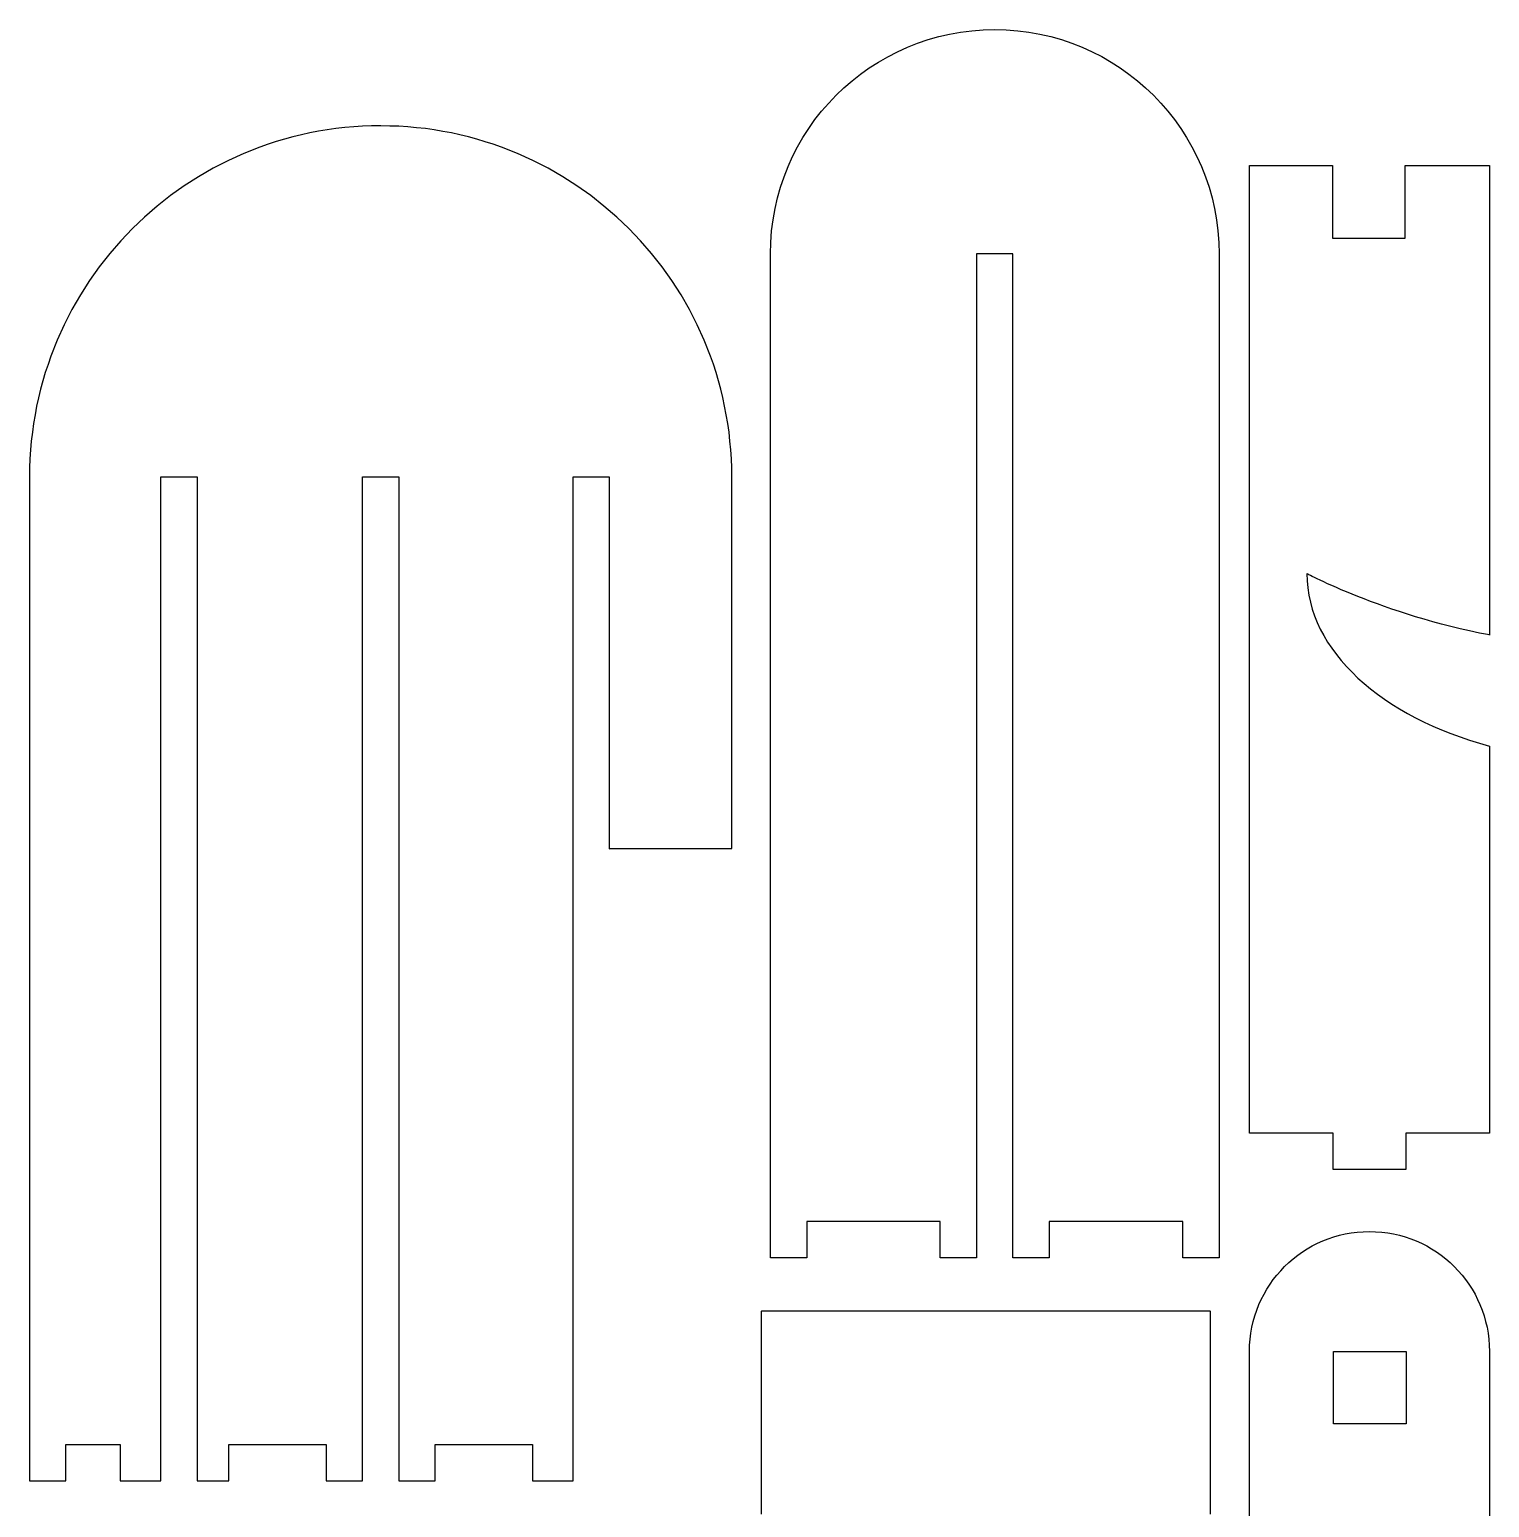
# Model space of a CAD drawing. Header units: millimetres. Extents: x 211 to 654, y 153 to 425.
# Drawn here: x 374.7 to 486.5, y 312 to 425.3 of the extents above; entities that cross this region are included whole.
import ezdxf

# ---------------------------------------------------------------- set-up
doc = ezdxf.new("R2010")
doc.units = ezdxf.units.MM
doc.layers.get('0').update_dxf_attribs({"linetype": 'CONTINUOUS', "true_color": 0xffffff})

msp = doc.modelspace()

# ---------------------------------------------------------------- linework, layer by layer
at = {"linetype": 'CONTINUOUS', "true_color": 0xffffff}
for points in [[(465.83, 408.08), (465.83, 408.03), (465.83, 407.87), (465.83, 407.61), (465.83, 407.25), (465.83, 406.79), (465.83, 406.25), (465.83, 405.61), (465.83, 404.89), (465.83, 404.09), (465.83, 403.21), (465.83, 402.26), (465.83, 401.24), (465.83, 400.15), (465.83, 398.99), (465.83, 397.77), (465.83, 396.5), (465.83, 395.17), (465.83, 393.79), (465.83, 392.36), (465.83, 390.88), (465.83, 389.37), (465.83, 387.82), (465.83, 384.62), (465.83, 381.32), (465.83, 377.93), (465.83, 374.48), (465.83, 371.01), (465.83, 367.54), (465.83, 364.1), (465.83, 360.71), (465.83, 357.4), (465.83, 354.2), (465.83, 352.65), (465.83, 351.14), (465.83, 349.67), (465.83, 348.24), (465.83, 346.86), (465.83, 345.53), (465.83, 344.25), (465.83, 343.04), (465.83, 341.88), (465.83, 340.79), (465.83, 339.76), (465.83, 338.81), (465.83, 337.93), (465.83, 337.13), (465.83, 336.41), (465.83, 335.78), (465.83, 335.23), (465.83, 334.78), (465.83, 334.42), (465.83, 334.16), (465.83, 334), (465.83, 333.95), (465.83, 333.94), (465.83, 333.92), (465.83, 333.83), (465.83, 333.69), (465.83, 333.51), (465.83, 333.3), (465.83, 333.07), (465.83, 332.82), (465.83, 332.56), (465.83, 332.3), (465.83, 332.05), (465.83, 331.81), (465.83, 331.6), (465.83, 331.42), (465.83, 331.29), (465.83, 331.2), (465.83, 331.17), (465.83, 331.17), (465.82, 331.17), (465.8, 331.17), (465.71, 331.17), (465.57, 331.17), (465.39, 331.17), (465.18, 331.17), (464.95, 331.17), (464.7, 331.17), (464.44, 331.17), (464.18, 331.17), (463.93, 331.17), (463.69, 331.17), (463.48, 331.17), (463.31, 331.17), (463.17, 331.17), (463.08, 331.17), (463.06, 331.17), (463.05, 331.17), (463.05, 331.17), (463.05, 331.2), (463.05, 331.29), (463.05, 331.42), (463.05, 331.6), (463.05, 331.81), (463.05, 332.05), (463.05, 332.3), (463.05, 332.56), (463.05, 332.82), (463.05, 333.07), (463.05, 333.3), (463.05, 333.51), (463.05, 333.69), (463.05, 333.83), (463.05, 333.91), (463.05, 333.94), (463.05, 333.95), (463.02, 333.95), (462.93, 333.95), (462.8, 333.95), (462.61, 333.95), (462.38, 333.95), (462.1, 333.95), (461.79, 333.95), (461.45, 333.95), (461.08, 333.95), (460.68, 333.95), (460.25, 333.95), (459.81, 333.95), (458.89, 333.95), (457.93, 333.95), (456.98, 333.95), (456.06, 333.95), (455.61, 333.95), (455.19, 333.95), (454.79, 333.95), (454.42, 333.95), (454.07, 333.95), (453.76, 333.95), (453.49, 333.95), (453.26, 333.95), (453.07, 333.95), (452.93, 333.95), (452.85, 333.95), (452.82, 333.95), (452.82, 333.94), (452.82, 333.92), (452.82, 333.83), (452.82, 333.69), (452.82, 333.51), (452.82, 333.3), (452.82, 333.07), (452.82, 332.82), (452.82, 332.56), (452.82, 332.3), (452.82, 332.05), (452.82, 331.81), (452.82, 331.6), (452.82, 331.42), (452.82, 331.29), (452.82, 331.2), (452.82, 331.17), (452.82, 331.17), (452.81, 331.17), (452.79, 331.17), (452.7, 331.17), (452.56, 331.17), (452.38, 331.17), (452.17, 331.17), (451.94, 331.17), (451.69, 331.17), (451.43, 331.17), (451.17, 331.17), (450.92, 331.17), (450.68, 331.17), (450.47, 331.17), (450.3, 331.17), (450.16, 331.17), (450.07, 331.17), (450.05, 331.17), (450.04, 331.17), (450.04, 331.17), (450.04, 331.2), (450.04, 331.29), (450.04, 331.42), (450.04, 331.6), (450.04, 331.81), (450.04, 332.05), (450.04, 332.3), (450.04, 332.56), (450.04, 332.82), (450.04, 333.07), (450.04, 333.3), (450.04, 333.51), (450.04, 333.69), (450.04, 333.83), (450.04, 333.91), (450.04, 333.94), (450.04, 333.95), (450.04, 333.95), (450.04, 334), (450.04, 334.16), (450.04, 334.42), (450.04, 334.78), (450.04, 335.23), (450.04, 335.78), (450.04, 336.41), (450.04, 337.13), (450.04, 337.93), (450.04, 338.81), (450.04, 339.76), (450.04, 340.79), (450.04, 341.88), (450.04, 343.04), (450.04, 344.25), (450.04, 345.53), (450.04, 346.86), (450.04, 348.24), (450.04, 349.67), (450.04, 351.14), (450.04, 352.65), (450.04, 354.2), (450.04, 357.4), (450.04, 360.71), (450.04, 364.1), (450.04, 367.54), (450.04, 371.01), (450.04, 374.48), (450.04, 377.93), (450.04, 381.32), (450.04, 384.62), (450.04, 387.82), (450.04, 389.37), (450.04, 390.88), (450.04, 392.36), (450.04, 393.79), (450.04, 395.17), (450.04, 396.5), (450.04, 397.77), (450.04, 398.99), (450.04, 400.15), (450.04, 401.24), (450.04, 402.26), (450.04, 403.21), (450.04, 404.09), (450.04, 404.89), (450.04, 405.61), (450.04, 406.25), (450.04, 406.79), (450.04, 407.25), (450.04, 407.61), (450.04, 407.87), (450.04, 408.03), (450.04, 408.08), (450.03, 408.08), (450.01, 408.08), (449.92, 408.08), (449.78, 408.08), (449.6, 408.08), (449.39, 408.08), (449.16, 408.08), (448.91, 408.08), (448.65, 408.08), (448.39, 408.08), (448.14, 408.08), (447.9, 408.08), (447.69, 408.08), (447.52, 408.08), (447.38, 408.08), (447.29, 408.08), (447.27, 408.08), (447.26, 408.08), (447.26, 408.03), (447.26, 407.87), (447.26, 407.61), (447.26, 407.25), (447.26, 406.79), (447.26, 406.25), (447.26, 405.61), (447.26, 404.89), (447.26, 404.09), (447.26, 403.21), (447.26, 402.26), (447.26, 401.24), (447.26, 400.15), (447.26, 398.99), (447.26, 397.77), (447.26, 396.5), (447.26, 395.17), (447.26, 393.79), (447.26, 392.36), (447.26, 390.88), (447.26, 389.37), (447.26, 387.82), (447.26, 384.62), (447.26, 381.32), (447.26, 377.93), (447.26, 374.48), (447.26, 371.01), (447.26, 367.54), (447.26, 364.1), (447.26, 360.71), (447.26, 357.4), (447.26, 354.2), (447.26, 352.65), (447.26, 351.14), (447.26, 349.67), (447.26, 348.24), (447.26, 346.86), (447.26, 345.53), (447.26, 344.25), (447.26, 343.04), (447.26, 341.88), (447.26, 340.79), (447.26, 339.76), (447.26, 338.81), (447.26, 337.93), (447.26, 337.13), (447.26, 336.41), (447.26, 335.78), (447.26, 335.23), (447.26, 334.78), (447.26, 334.42), (447.26, 334.16), (447.26, 334), (447.26, 333.95), (447.26, 333.94), (447.26, 333.92), (447.26, 333.83), (447.26, 333.69), (447.26, 333.51), (447.26, 333.3), (447.26, 333.07), (447.26, 332.82), (447.26, 332.56), (447.26, 332.3), (447.26, 332.05), (447.26, 331.81), (447.26, 331.6), (447.26, 331.42), (447.26, 331.29), (447.26, 331.2), (447.26, 331.17), (447.26, 331.17), (447.25, 331.17), (447.23, 331.17), (447.14, 331.17), (447, 331.17), (446.82, 331.17), (446.61, 331.17), (446.38, 331.17), (446.13, 331.17), (445.87, 331.17), (445.61, 331.17), (445.36, 331.17), (445.12, 331.17), (444.91, 331.17), (444.74, 331.17), (444.6, 331.17), (444.51, 331.17), (444.49, 331.17), (444.48, 331.17), (444.48, 331.17), (444.48, 331.2), (444.48, 331.29), (444.48, 331.42), (444.48, 331.6), (444.48, 331.81), (444.48, 332.05), (444.48, 332.3), (444.48, 332.56), (444.48, 332.82), (444.48, 333.07), (444.48, 333.3), (444.48, 333.51), (444.48, 333.69), (444.48, 333.83), (444.48, 333.91), (444.48, 333.94), (444.48, 333.95), (444.45, 333.95), (444.36, 333.95), (444.23, 333.95), (444.04, 333.95), (443.81, 333.95), (443.53, 333.95), (443.22, 333.95), (442.88, 333.95), (442.51, 333.95), (442.11, 333.95), (441.68, 333.95), (441.24, 333.95), (440.32, 333.95), (439.36, 333.95), (438.41, 333.95), (437.49, 333.95), (437.05, 333.95), (436.62, 333.95), (436.22, 333.95), (435.85, 333.95), (435.51, 333.95), (435.2, 333.95), (434.92, 333.95), (434.69, 333.95), (434.5, 333.95), (434.37, 333.95), (434.28, 333.95), (434.25, 333.95), (434.25, 333.94), (434.25, 333.92), (434.25, 333.83), (434.25, 333.69), (434.25, 333.51), (434.25, 333.3), (434.25, 333.07), (434.25, 332.82), (434.25, 332.56), (434.25, 332.3), (434.25, 332.05), (434.25, 331.81), (434.25, 331.6), (434.25, 331.42), (434.25, 331.29), (434.25, 331.2), (434.25, 331.17), (434.25, 331.17), (434.24, 331.17), (434.22, 331.17), (434.13, 331.17), (433.99, 331.17), (433.82, 331.17), (433.61, 331.17), (433.37, 331.17), (433.12, 331.17), (432.86, 331.17), (432.6, 331.17), (432.35, 331.17), (432.12, 331.17), (431.91, 331.17), (431.73, 331.17), (431.59, 331.17), (431.5, 331.17), (431.48, 331.17), (431.47, 331.17), (431.47, 331.17), (431.47, 331.2), (431.47, 331.29), (431.47, 331.42), (431.47, 331.6), (431.47, 331.81), (431.47, 332.05), (431.47, 332.3), (431.47, 332.56), (431.47, 332.82), (431.47, 333.07), (431.47, 333.3), (431.47, 333.51), (431.47, 333.69), (431.47, 333.83), (431.47, 333.91), (431.47, 333.94), (431.47, 333.95), (431.47, 334), (431.47, 334.16), (431.47, 334.42), (431.47, 334.78), (431.47, 335.23), (431.47, 335.78), (431.47, 336.41), (431.47, 337.13), (431.47, 337.93), (431.47, 338.81), (431.47, 339.76), (431.47, 340.79), (431.47, 341.88), (431.47, 343.04), (431.47, 344.25), (431.47, 345.53), (431.47, 346.86), (431.47, 348.24), (431.47, 349.67), (431.47, 351.14), (431.47, 352.65), (431.47, 354.2), (431.47, 357.4), (431.47, 360.71), (431.47, 364.1), (431.47, 367.54), (431.47, 371.01), (431.47, 374.48), (431.47, 377.93), (431.47, 381.32), (431.47, 384.62), (431.47, 387.82), (431.47, 389.37), (431.47, 390.88), (431.47, 392.36), (431.47, 393.79), (431.47, 395.17), (431.47, 396.5), (431.47, 397.77), (431.47, 398.99), (431.47, 400.15), (431.47, 401.24), (431.47, 402.26), (431.47, 403.21), (431.47, 404.09), (431.47, 404.89), (431.47, 405.61), (431.47, 406.25), (431.47, 406.79), (431.47, 407.25), (431.47, 407.61), (431.47, 407.87), (431.47, 408.03), (431.47, 408.08), (431.49, 408.96), (431.56, 409.84), (431.67, 410.69), (431.82, 411.54), (432.01, 412.37), (432.24, 413.19), (432.51, 413.99), (432.82, 414.77), (433.17, 415.53), (433.54, 416.27), (433.96, 416.99), (434.4, 417.68), (434.88, 418.36), (435.39, 419.01), (435.93, 419.63), (436.5, 420.23), (437.1, 420.8), (437.72, 421.34), (438.37, 421.85), (439.04, 422.32), (439.74, 422.77), (440.46, 423.18), (441.2, 423.56), (441.96, 423.91), (442.74, 424.22), (443.54, 424.49), (444.36, 424.72), (445.19, 424.91), (446.03, 425.06), (446.89, 425.17), (447.76, 425.24), (448.65, 425.26), (449.53, 425.24), (450.41, 425.17), (451.26, 425.06), (452.11, 424.91), (452.94, 424.72), (453.76, 424.49), (454.56, 424.22), (455.34, 423.91), (456.1, 423.56), (456.84, 423.19), (457.56, 422.77), (458.25, 422.32), (458.93, 421.85), (459.58, 421.34), (460.2, 420.8), (460.8, 420.23), (461.37, 419.63), (461.91, 419.01), (462.42, 418.36), (462.89, 417.68), (463.34, 416.99), (463.75, 416.27), (464.13, 415.53), (464.48, 414.77), (464.79, 413.99), (465.06, 413.19), (465.29, 412.37), (465.48, 411.54), (465.63, 410.69), (465.74, 409.83), (465.81, 408.96), (465.83, 408.08)], [(374.73, 390.99), (374.73, 390.94), (374.73, 390.78), (374.73, 390.52), (374.73, 390.16), (374.73, 389.71), (374.73, 389.16), (374.73, 388.53), (374.73, 387.81), (374.73, 387.01), (374.73, 386.13), (374.73, 385.18), (374.73, 384.15), (374.73, 383.06), (374.73, 381.9), (374.73, 380.69), (374.73, 379.41), (374.73, 378.08), (374.73, 376.7), (374.73, 375.27), (374.73, 373.8), (374.73, 372.29), (374.73, 370.74), (374.73, 367.54), (374.73, 364.23), (374.73, 360.84), (374.73, 357.4), (374.73, 353.93), (374.73, 350.46), (374.73, 347.01), (374.73, 343.62), (374.73, 340.32), (374.73, 337.12), (374.73, 335.57), (374.73, 334.05), (374.73, 332.58), (374.73, 331.15), (374.73, 329.77), (374.73, 328.44), (374.73, 327.17), (374.73, 325.95), (374.73, 324.79), (374.73, 323.7), (374.73, 322.68), (374.73, 321.72), (374.73, 320.84), (374.73, 320.04), (374.73, 319.33), (374.73, 318.69), (374.73, 318.15), (374.73, 317.69), (374.73, 317.33), (374.73, 317.07), (374.73, 316.91), (374.73, 316.86), (374.73, 316.86), (374.73, 316.85), (374.73, 316.83), (374.73, 316.74), (374.73, 316.6), (374.73, 316.42), (374.73, 316.21), (374.73, 315.98), (374.73, 315.73), (374.73, 315.47), (374.73, 315.21), (374.73, 314.96), (374.73, 314.72), (374.73, 314.51), (374.73, 314.34), (374.73, 314.2), (374.73, 314.11), (374.73, 314.09), (374.73, 314.08), (374.73, 314.08), (374.76, 314.08), (374.85, 314.08), (374.98, 314.08), (375.16, 314.08), (375.37, 314.08), (375.61, 314.08), (375.86, 314.08), (376.12, 314.08), (376.38, 314.08), (376.63, 314.08), (376.86, 314.08), (377.07, 314.08), (377.25, 314.08), (377.39, 314.08), (377.47, 314.08), (377.5, 314.08), (377.51, 314.08), (377.51, 314.09), (377.51, 314.11), (377.51, 314.2), (377.51, 314.34), (377.51, 314.51), (377.51, 314.72), (377.51, 314.96), (377.51, 315.21), (377.51, 315.47), (377.51, 315.73), (377.51, 315.98), (377.51, 316.21), (377.51, 316.42), (377.51, 316.6), (377.51, 316.74), (377.51, 316.83), (377.51, 316.85), (377.51, 316.86), (377.52, 316.86), (377.55, 316.86), (377.61, 316.86), (377.68, 316.86), (377.78, 316.86), (377.89, 316.86), (378.02, 316.86), (378.16, 316.86), (378.47, 316.86), (378.82, 316.86), (379.2, 316.86), (379.58, 316.86), (379.97, 316.86), (380.35, 316.86), (380.7, 316.86), (381.01, 316.86), (381.15, 316.86), (381.28, 316.86), (381.39, 316.86), (381.48, 316.86), (381.56, 316.86), (381.61, 316.86), (381.65, 316.86), (381.66, 316.86), (381.66, 316.85), (381.66, 316.83), (381.66, 316.74), (381.66, 316.6), (381.66, 316.42), (381.66, 316.21), (381.66, 315.98), (381.66, 315.73), (381.66, 315.47), (381.66, 315.21), (381.66, 314.96), (381.66, 314.72), (381.66, 314.51), (381.66, 314.34), (381.66, 314.2), (381.66, 314.11), (381.66, 314.09), (381.66, 314.08), (381.67, 314.08), (381.7, 314.08), (381.74, 314.08), (381.8, 314.08), (381.95, 314.08), (382.15, 314.08), (382.38, 314.08), (382.65, 314.08), (382.93, 314.08), (383.22, 314.08), (383.51, 314.08), (383.79, 314.08), (384.05, 314.08), (384.29, 314.08), (384.49, 314.08), (384.64, 314.08), (384.7, 314.08), (384.74, 314.08), (384.77, 314.08), (384.78, 314.08), (384.78, 314.13), (384.78, 314.3), (384.78, 314.57), (384.78, 314.94), (384.78, 315.41), (384.78, 315.98), (384.78, 316.64), (384.78, 317.38), (384.78, 318.21), (384.78, 319.13), (384.78, 320.11), (384.78, 321.18), (384.78, 322.31), (384.78, 323.51), (384.78, 324.77), (384.78, 326.1), (384.78, 327.48), (384.78, 328.91), (384.78, 330.39), (384.78, 331.92), (384.78, 333.49), (384.78, 335.1), (384.78, 338.41), (384.78, 341.85), (384.78, 345.36), (384.78, 348.93), (384.78, 352.54), (384.78, 356.14), (384.78, 359.71), (384.78, 363.22), (384.78, 366.66), (384.78, 369.97), (384.78, 371.58), (384.78, 373.15), (384.78, 374.68), (384.78, 376.16), (384.78, 377.59), (384.78, 378.97), (384.78, 380.3), (384.78, 381.56), (384.78, 382.76), (384.78, 383.89), (384.78, 384.96), (384.78, 385.94), (384.78, 386.86), (384.78, 387.69), (384.78, 388.43), (384.78, 389.09), (384.78, 389.66), (384.78, 390.13), (384.78, 390.5), (384.78, 390.77), (384.78, 390.94), (384.78, 390.99), (384.78, 390.99), (384.81, 390.99), (384.9, 390.99), (385.03, 390.99), (385.21, 390.99), (385.42, 390.99), (385.66, 390.99), (385.91, 390.99), (386.17, 390.99), (386.43, 390.99), (386.68, 390.99), (386.91, 390.99), (387.12, 390.99), (387.3, 390.99), (387.44, 390.99), (387.52, 390.99), (387.55, 390.99), (387.56, 390.99), (387.56, 390.94), (387.56, 390.77), (387.56, 390.5), (387.56, 390.13), (387.56, 389.66), (387.56, 389.09), (387.56, 388.43), (387.56, 387.69), (387.56, 386.86), (387.56, 385.94), (387.56, 384.96), (387.56, 383.89), (387.56, 382.76), (387.56, 381.56), (387.56, 380.3), (387.56, 378.97), (387.56, 377.59), (387.56, 376.16), (387.56, 374.68), (387.56, 373.15), (387.56, 371.58), (387.56, 369.97), (387.56, 366.66), (387.56, 363.22), (387.56, 359.71), (387.56, 356.14), (387.56, 352.54), (387.56, 348.93), (387.56, 345.36), (387.56, 341.85), (387.56, 338.41), (387.56, 335.1), (387.56, 333.49), (387.56, 331.92), (387.56, 330.39), (387.56, 328.91), (387.56, 327.48), (387.56, 326.1), (387.56, 324.77), (387.56, 323.51), (387.56, 322.31), (387.56, 321.18), (387.56, 320.11), (387.56, 319.13), (387.56, 318.21), (387.56, 317.38), (387.56, 316.64), (387.56, 315.98), (387.56, 315.41), (387.56, 314.94), (387.56, 314.57), (387.56, 314.3), (387.56, 314.13), (387.56, 314.08), (387.58, 314.08), (387.66, 314.08), (387.78, 314.08), (387.94, 314.08), (388.12, 314.08), (388.33, 314.08), (388.78, 314.08), (389.23, 314.08), (389.43, 314.08), (389.62, 314.08), (389.78, 314.08), (389.9, 314.08), (389.97, 314.08), (390, 314.08), (390, 314.09), (390, 314.11), (390, 314.2), (390, 314.34), (390, 314.51), (390, 314.72), (390, 314.96), (390, 315.21), (390, 315.47), (390, 315.73), (390, 315.98), (390, 316.21), (390, 316.42), (390, 316.6), (390, 316.74), (390, 316.83), (390, 316.85), (390, 316.86), (390.02, 316.86), (390.08, 316.86), (390.19, 316.86), (390.32, 316.86), (390.49, 316.86), (390.69, 316.86), (390.91, 316.86), (391.16, 316.86), (391.44, 316.86), (391.73, 316.86), (392.04, 316.86), (392.36, 316.86), (393.03, 316.86), (393.73, 316.86), (394.42, 316.86), (395.09, 316.86), (395.41, 316.86), (395.72, 316.86), (396.01, 316.86), (396.29, 316.86), (396.54, 316.86), (396.76, 316.86), (396.96, 316.86), (397.13, 316.86), (397.26, 316.86), (397.37, 316.86), (397.43, 316.86), (397.45, 316.86), (397.45, 316.85), (397.45, 316.83), (397.45, 316.74), (397.45, 316.6), (397.45, 316.42), (397.45, 316.21), (397.45, 315.98), (397.45, 315.73), (397.45, 315.47), (397.45, 315.21), (397.45, 314.96), (397.45, 314.72), (397.45, 314.51), (397.45, 314.34), (397.45, 314.2), (397.45, 314.11), (397.45, 314.09), (397.45, 314.08), (397.46, 314.08), (397.48, 314.08), (397.57, 314.08), (397.71, 314.08), (397.88, 314.08), (398.09, 314.08), (398.33, 314.08), (398.58, 314.08), (398.84, 314.08), (399.1, 314.08), (399.35, 314.08), (399.58, 314.08), (399.79, 314.08), (399.97, 314.08), (400.11, 314.08), (400.2, 314.08), (400.22, 314.08), (400.23, 314.08), (400.23, 314.09), (400.23, 314.11), (400.23, 314.2), (400.23, 314.34), (400.23, 314.51), (400.23, 314.72), (400.23, 314.96), (400.23, 315.21), (400.23, 315.47), (400.23, 315.73), (400.23, 315.98), (400.23, 316.21), (400.23, 316.42), (400.23, 316.6), (400.23, 316.74), (400.23, 316.83), (400.23, 316.85), (400.23, 316.86), (400.23, 316.91), (400.23, 317.07), (400.23, 317.33), (400.23, 317.69), (400.23, 318.15), (400.23, 318.69), (400.23, 319.33), (400.23, 320.04), (400.23, 320.84), (400.23, 321.72), (400.23, 322.68), (400.23, 323.7), (400.23, 324.79), (400.23, 325.95), (400.23, 327.17), (400.23, 328.44), (400.23, 329.77), (400.23, 331.15), (400.23, 332.58), (400.23, 334.05), (400.23, 335.57), (400.23, 337.12), (400.23, 340.32), (400.23, 343.62), (400.23, 347.01), (400.23, 350.46), (400.23, 353.93), (400.23, 357.4), (400.23, 360.84), (400.23, 364.23), (400.23, 367.54), (400.23, 370.74), (400.23, 372.29), (400.23, 373.8), (400.23, 375.27), (400.23, 376.7), (400.23, 378.08), (400.23, 379.41), (400.23, 380.69), (400.23, 381.9), (400.23, 383.06), (400.23, 384.15), (400.23, 385.18), (400.23, 386.13), (400.23, 387.01), (400.23, 387.81), (400.23, 388.53), (400.23, 389.16), (400.23, 389.71), (400.23, 390.16), (400.23, 390.52), (400.23, 390.78), (400.23, 390.94), (400.23, 390.99), (400.24, 390.99), (400.26, 390.99), (400.35, 390.99), (400.49, 390.99), (400.66, 390.99), (400.87, 390.99), (401.11, 390.99), (401.36, 390.99), (401.62, 390.99), (401.88, 390.99), (402.13, 390.99), (402.36, 390.99), (402.57, 390.99), (402.75, 390.99), (402.89, 390.99), (402.98, 390.99), (403, 390.99), (403.01, 390.99), (403.01, 390.94), (403.01, 390.78), (403.01, 390.52), (403.01, 390.16), (403.01, 389.71), (403.01, 389.16), (403.01, 388.53), (403.01, 387.81), (403.01, 387.01), (403.01, 386.13), (403.01, 385.18), (403.01, 384.15), (403.01, 383.06), (403.01, 381.9), (403.01, 380.69), (403.01, 379.41), (403.01, 378.08), (403.01, 376.7), (403.01, 375.27), (403.01, 373.8), (403.01, 372.29), (403.01, 370.74), (403.01, 367.54), (403.01, 364.23), (403.01, 360.84), (403.01, 357.4), (403.01, 353.93), (403.01, 350.46), (403.01, 347.01), (403.01, 343.62), (403.01, 340.32), (403.01, 337.12), (403.01, 335.57), (403.01, 334.05), (403.01, 332.58), (403.01, 331.15), (403.01, 329.77), (403.01, 328.44), (403.01, 327.17), (403.01, 325.95), (403.01, 324.79), (403.01, 323.7), (403.01, 322.68), (403.01, 321.72), (403.01, 320.84), (403.01, 320.04), (403.01, 319.33), (403.01, 318.69), (403.01, 318.15), (403.01, 317.69), (403.01, 317.33), (403.01, 317.07), (403.01, 316.91), (403.01, 316.86), (403.01, 316.85), (403.01, 316.83), (403.01, 316.74), (403.01, 316.6), (403.01, 316.42), (403.01, 316.21), (403.01, 315.98), (403.01, 315.73), (403.01, 315.47), (403.01, 315.21), (403.01, 314.96), (403.01, 314.72), (403.01, 314.51), (403.01, 314.34), (403.01, 314.2), (403.01, 314.11), (403.01, 314.09), (403.01, 314.08), (403.02, 314.08), (403.04, 314.08), (403.13, 314.08), (403.27, 314.08), (403.44, 314.08), (403.65, 314.08), (403.89, 314.08), (404.14, 314.08), (404.4, 314.08), (404.66, 314.08), (404.91, 314.08), (405.14, 314.08), (405.35, 314.08), (405.53, 314.08), (405.67, 314.08), (405.76, 314.08), (405.78, 314.08), (405.79, 314.08), (405.79, 314.09), (405.79, 314.11), (405.79, 314.2), (405.79, 314.34), (405.79, 314.51), (405.79, 314.72), (405.79, 314.96), (405.79, 315.21), (405.79, 315.47), (405.79, 315.73), (405.79, 315.98), (405.79, 316.21), (405.79, 316.42), (405.79, 316.6), (405.79, 316.74), (405.79, 316.83), (405.79, 316.85), (405.79, 316.86), (405.81, 316.86), (405.87, 316.86), (405.97, 316.86), (406.11, 316.86), (406.28, 316.86), (406.48, 316.86), (406.7, 316.86), (406.95, 316.86), (407.23, 316.86), (407.52, 316.86), (407.82, 316.86), (408.15, 316.86), (408.82, 316.86), (409.51, 316.86), (410.21, 316.86), (410.88, 316.86), (411.2, 316.86), (411.51, 316.86), (411.8, 316.86), (412.07, 316.86), (412.33, 316.86), (412.55, 316.86), (412.75, 316.86), (412.92, 316.86), (413.05, 316.86), (413.16, 316.86), (413.22, 316.86), (413.24, 316.86), (413.24, 316.85), (413.24, 316.83), (413.24, 316.74), (413.24, 316.6), (413.24, 316.42), (413.24, 316.21), (413.24, 315.98), (413.24, 315.73), (413.24, 315.47), (413.24, 315.21), (413.24, 314.96), (413.24, 314.72), (413.24, 314.51), (413.24, 314.34), (413.24, 314.2), (413.24, 314.11), (413.24, 314.09), (413.24, 314.08), (413.25, 314.08), (413.27, 314.08), (413.32, 314.08), (413.37, 314.08), (413.53, 314.08), (413.73, 314.08), (413.96, 314.08), (414.22, 314.08), (414.51, 314.08), (414.8, 314.08), (415.09, 314.08), (415.37, 314.08), (415.63, 314.08), (415.87, 314.08), (416.07, 314.08), (416.22, 314.08), (416.28, 314.08), (416.32, 314.08), (416.34, 314.08), (416.35, 314.08), (416.35, 314.13), (416.35, 314.3), (416.35, 314.57), (416.35, 314.94), (416.35, 315.41), (416.35, 315.98), (416.35, 316.64), (416.35, 317.38), (416.35, 318.21), (416.35, 319.13), (416.35, 320.11), (416.35, 321.18), (416.35, 322.31), (416.35, 323.51), (416.35, 324.77), (416.35, 326.1), (416.35, 327.48), (416.35, 328.91), (416.35, 330.39), (416.35, 331.92), (416.35, 333.49), (416.35, 335.1), (416.35, 338.41), (416.35, 341.85), (416.35, 345.36), (416.35, 348.93), (416.35, 352.54), (416.35, 356.14), (416.35, 359.71), (416.35, 363.22), (416.35, 366.66), (416.35, 369.97), (416.35, 371.58), (416.35, 373.15), (416.35, 374.68), (416.35, 376.16), (416.35, 377.59), (416.35, 378.97), (416.35, 380.3), (416.35, 381.56), (416.35, 382.76), (416.35, 383.89), (416.35, 384.96), (416.35, 385.94), (416.35, 386.86), (416.35, 387.69), (416.35, 388.43), (416.35, 389.09), (416.35, 389.66), (416.35, 390.13), (416.35, 390.5), (416.35, 390.77), (416.35, 390.94), (416.35, 390.99), (416.36, 390.99), (416.38, 390.99), (416.47, 390.99), (416.61, 390.99), (416.79, 390.99), (417, 390.99), (417.23, 390.99), (417.48, 390.99), (417.74, 390.99), (418, 390.99), (418.25, 390.99), (418.49, 390.99), (418.7, 390.99), (418.88, 390.99), (419.01, 390.99), (419.1, 390.99), (419.13, 390.99), (419.13, 390.99), (419.13, 390.97), (419.13, 390.91), (419.13, 390.81), (419.13, 390.67), (419.13, 390.5), (419.13, 390.29), (419.13, 390.04), (419.13, 389.77), (419.13, 389.46), (419.13, 389.12), (419.13, 388.76), (419.13, 388.36), (419.13, 387.94), (419.13, 387.5), (419.13, 387.03), (419.13, 386.54), (419.13, 386.03), (419.13, 385.5), (419.13, 384.95), (419.13, 384.39), (419.13, 383.81), (419.13, 383.21), (419.13, 381.98), (419.13, 380.71), (419.13, 379.41), (419.13, 378.09), (419.13, 376.76), (419.13, 375.42), (419.13, 374.1), (419.13, 372.8), (419.13, 371.53), (419.13, 370.3), (419.13, 369.7), (419.13, 369.12), (419.13, 368.56), (419.13, 368.01), (419.13, 367.48), (419.13, 366.97), (419.13, 366.48), (419.13, 366.01), (419.13, 365.56), (419.13, 365.15), (419.13, 364.75), (419.13, 364.39), (419.13, 364.05), (419.13, 363.74), (419.13, 363.46), (419.13, 363.22), (419.13, 363.01), (419.13, 362.84), (419.13, 362.7), (419.13, 362.6), (419.13, 362.54), (419.13, 362.51), (419.16, 362.52), (419.24, 362.52), (419.37, 362.52), (419.54, 362.52), (419.75, 362.52), (420, 362.52), (420.28, 362.52), (420.6, 362.52), (420.94, 362.52), (421.31, 362.52), (421.7, 362.52), (422.1, 362.52), (422.95, 362.52), (423.82, 362.52), (424.7, 362.52), (425.54, 362.52), (425.95, 362.52), (426.34, 362.52), (426.7, 362.52), (427.05, 362.52), (427.36, 362.52), (427.65, 362.52), (427.9, 362.52), (428.11, 362.52), (428.28, 362.52), (428.41, 362.52), (428.48, 362.52), (428.51, 362.52), (428.51, 362.54), (428.51, 362.6), (428.51, 362.7), (428.51, 362.84), (428.51, 363.02), (428.51, 363.23), (428.51, 363.47), (428.51, 363.74), (428.51, 364.05), (428.51, 364.39), (428.51, 364.76), (428.51, 365.15), (428.51, 365.57), (428.51, 366.01), (428.51, 366.48), (428.51, 366.97), (428.51, 367.48), (428.51, 368.01), (428.51, 368.56), (428.51, 369.12), (428.51, 369.71), (428.51, 370.3), (428.51, 371.53), (428.51, 372.8), (428.51, 374.1), (428.51, 375.42), (428.51, 376.76), (428.51, 378.09), (428.51, 379.41), (428.51, 380.71), (428.51, 381.98), (428.51, 383.21), (428.51, 383.81), (428.51, 384.39), (428.51, 384.95), (428.51, 385.5), (428.51, 386.03), (428.51, 386.54), (428.51, 387.03), (428.51, 387.5), (428.51, 387.95), (428.51, 388.37), (428.51, 388.76), (428.51, 389.12), (428.51, 389.46), (428.51, 389.77), (428.51, 390.05), (428.51, 390.29), (428.51, 390.5), (428.51, 390.67), (428.51, 390.81), (428.51, 390.91), (428.51, 390.97), (428.51, 390.99), (428.5, 391.69), (428.48, 392.38), (428.43, 393.06), (428.37, 393.74), (428.3, 394.42), (428.2, 395.09), (428.09, 395.75), (427.96, 396.41), (427.82, 397.07), (427.66, 397.71), (427.49, 398.36), (427.3, 398.99), (427.1, 399.62), (426.88, 400.24), (426.4, 401.46), (425.86, 402.65), (425.27, 403.81), (424.62, 404.94), (423.92, 406.03), (423.17, 407.08), (422.37, 408.1), (421.53, 409.07), (420.63, 410.01), (419.7, 410.9), (418.72, 411.74), (417.71, 412.54), (416.65, 413.29), (415.56, 413.99), (414.44, 414.64), (413.28, 415.23), (412.09, 415.77), (410.86, 416.25), (410.24, 416.47), (409.62, 416.67), (408.98, 416.86), (408.34, 417.04), (407.69, 417.19), (407.04, 417.34), (406.38, 417.46), (405.71, 417.57), (405.04, 417.67), (404.37, 417.74), (403.69, 417.8), (403, 417.85), (402.31, 417.87), (401.62, 417.88), (400.92, 417.88), (400.23, 417.85), (399.55, 417.81), (398.87, 417.75), (398.19, 417.67), (397.52, 417.58), (396.86, 417.47), (396.2, 417.34), (395.55, 417.2), (394.9, 417.04), (394.26, 416.87), (393.62, 416.68), (392.99, 416.47), (392.37, 416.25), (391.15, 415.77), (389.96, 415.23), (388.8, 414.64), (387.67, 413.99), (386.58, 413.29), (385.53, 412.54), (384.51, 411.74), (383.54, 410.9), (382.6, 410.01), (381.71, 409.07), (380.87, 408.1), (380.07, 407.08), (379.32, 406.03), (378.62, 404.94), (377.97, 403.81), (377.38, 402.65), (376.84, 401.46), (376.36, 400.24), (376.14, 399.61), (375.93, 398.99), (375.75, 398.35), (375.57, 397.71), (375.41, 397.06), (375.27, 396.41), (375.15, 395.75), (375.04, 395.08), (374.94, 394.41), (374.86, 393.74), (374.8, 393.06), (374.76, 392.37), (374.73, 391.68), (374.73, 390.99), (374.73, 390.99)], [(486.53, 378.88), (485.77, 379.03), (485.02, 379.19), (484.29, 379.36), (483.57, 379.53), (482.87, 379.72), (482.19, 379.9), (481.53, 380.09), (480.88, 380.28), (480.25, 380.48), (479.65, 380.67), (479.06, 380.87), (478.5, 381.06), (477.95, 381.26), (477.43, 381.45), (476.94, 381.64), (476.46, 381.82), (476.01, 382), (475.59, 382.18), (475.19, 382.35), (474.81, 382.51), (474.46, 382.66), (474.14, 382.81), (473.85, 382.94), (473.58, 383.07), (473.35, 383.18), (473.14, 383.28), (472.96, 383.37), (472.82, 383.44), (472.7, 383.5), (472.62, 383.54), (472.57, 383.57), (472.56, 383.58), (472.57, 383.03), (472.62, 382.48), (472.71, 381.94), (472.82, 381.4), (472.97, 380.87), (473.14, 380.35), (473.35, 379.84), (473.58, 379.33), (473.85, 378.83), (474.14, 378.34), (474.46, 377.86), (474.81, 377.38), (475.19, 376.92), (475.59, 376.46), (476.01, 376.02), (476.46, 375.58), (476.94, 375.16), (477.43, 374.75), (477.95, 374.35), (478.5, 373.96), (479.06, 373.59), (479.65, 373.22), (480.25, 372.87), (480.88, 372.54), (481.53, 372.21), (482.19, 371.9), (482.87, 371.61), (483.57, 371.33), (484.29, 371.07), (485.02, 370.82), (485.77, 370.59), (486.53, 370.37), (486.53, 370.35), (486.53, 370.29), (486.53, 370.18), (486.53, 370.04), (486.53, 369.86), (486.53, 369.64), (486.53, 369.39), (486.53, 369.1), (486.53, 368.78), (486.53, 368.43), (486.53, 368.05), (486.53, 367.64), (486.53, 367.2), (486.53, 366.74), (486.53, 366.25), (486.53, 365.74), (486.53, 365.21), (486.53, 364.65), (486.53, 364.08), (486.53, 363.49), (486.53, 362.89), (486.53, 362.27), (486.53, 360.99), (486.53, 359.66), (486.53, 358.31), (486.53, 356.93), (486.53, 355.54), (486.53, 354.15), (486.53, 352.78), (486.53, 351.42), (486.53, 350.1), (486.53, 348.82), (486.53, 348.19), (486.53, 347.59), (486.53, 347), (486.53, 346.43), (486.53, 345.88), (486.53, 345.34), (486.53, 344.83), (486.53, 344.35), (486.53, 343.88), (486.53, 343.45), (486.53, 343.04), (486.53, 342.65), (486.53, 342.3), (486.53, 341.98), (486.53, 341.69), (486.53, 341.44), (486.53, 341.22), (486.53, 341.04), (486.53, 340.9), (486.53, 340.79), (486.53, 340.73), (486.53, 340.71), (486.52, 340.71), (486.46, 340.71), (486.38, 340.71), (486.26, 340.71), (486.11, 340.71), (485.94, 340.71), (485.75, 340.71), (485.53, 340.71), (485.3, 340.71), (485.05, 340.71), (484.51, 340.71), (483.93, 340.71), (483.33, 340.71), (482.73, 340.71), (482.15, 340.71), (481.61, 340.71), (481.36, 340.71), (481.13, 340.71), (480.91, 340.71), (480.72, 340.71), (480.55, 340.71), (480.4, 340.71), (480.28, 340.71), (480.2, 340.71), (480.14, 340.71), (480.13, 340.71), (480.13, 340.7), (480.13, 340.68), (480.13, 340.59), (480.13, 340.45), (480.13, 340.28), (480.13, 340.07), (480.13, 339.83), (480.13, 339.58), (480.13, 339.32), (480.13, 339.06), (480.13, 338.81), (480.13, 338.58), (480.13, 338.37), (480.13, 338.19), (480.13, 338.05), (480.13, 337.96), (480.13, 337.94), (480.13, 337.93), (480.11, 337.93), (480.06, 337.93), (479.99, 337.93), (479.89, 337.93), (479.76, 337.93), (479.61, 337.93), (479.44, 337.93), (479.26, 337.93), (479.05, 337.93), (478.84, 337.93), (478.37, 337.93), (477.86, 337.93), (477.35, 337.93), (476.83, 337.93), (476.33, 337.93), (475.86, 337.93), (475.64, 337.93), (475.44, 337.93), (475.25, 337.93), (475.08, 337.93), (474.93, 337.93), (474.81, 337.93), (474.7, 337.93), (474.63, 337.93), (474.58, 337.93), (474.57, 337.93), (474.57, 337.94), (474.57, 337.96), (474.57, 338.05), (474.57, 338.19), (474.57, 338.37), (474.57, 338.58), (474.57, 338.81), (474.57, 339.06), (474.57, 339.32), (474.57, 339.58), (474.57, 339.83), (474.57, 340.07), (474.57, 340.28), (474.57, 340.45), (474.57, 340.59), (474.57, 340.68), (474.57, 340.7), (474.57, 340.71), (474.55, 340.71), (474.49, 340.71), (474.41, 340.71), (474.29, 340.71), (474.15, 340.71), (473.97, 340.71), (473.78, 340.71), (473.57, 340.71), (473.33, 340.71), (473.08, 340.71), (472.54, 340.71), (471.96, 340.71), (471.36, 340.71), (470.76, 340.71), (470.19, 340.71), (469.64, 340.71), (469.39, 340.71), (469.16, 340.71), (468.94, 340.71), (468.75, 340.71), (468.58, 340.71), (468.43, 340.71), (468.32, 340.71), (468.23, 340.71), (468.18, 340.71), (468.16, 340.71), (468.16, 340.76), (468.16, 340.92), (468.16, 341.18), (468.16, 341.54), (468.16, 342), (468.16, 342.54), (468.16, 343.18), (468.16, 343.9), (468.16, 344.7), (468.16, 345.58), (468.16, 346.53), (468.16, 347.55), (468.16, 348.64), (468.16, 349.8), (468.16, 351.02), (468.16, 352.29), (468.16, 353.62), (468.16, 355), (468.16, 356.43), (468.16, 357.91), (468.16, 359.42), (468.16, 360.97), (468.16, 364.17), (468.16, 367.47), (468.16, 370.86), (468.16, 374.31), (468.16, 377.78), (468.16, 381.25), (468.16, 384.69), (468.16, 388.08), (468.16, 391.39), (468.16, 394.59), (468.16, 396.14), (468.16, 397.65), (468.16, 399.12), (468.16, 400.55), (468.16, 401.93), (468.16, 403.26), (468.16, 404.54), (468.16, 405.75), (468.16, 406.91), (468.16, 408), (468.16, 409.03), (468.16, 409.98), (468.16, 410.86), (468.16, 411.66), (468.16, 412.38), (468.16, 413.01), (468.16, 413.56), (468.16, 414.01), (468.16, 414.37), (468.16, 414.63), (468.16, 414.79), (468.16, 414.84), (468.18, 414.84), (468.23, 414.84), (468.32, 414.84), (468.43, 414.84), (468.58, 414.84), (468.74, 414.84), (468.94, 414.84), (469.15, 414.84), (469.38, 414.84), (469.63, 414.84), (470.17, 414.84), (470.74, 414.84), (471.33, 414.84), (471.92, 414.84), (472.5, 414.84), (473.03, 414.84), (473.28, 414.84), (473.51, 414.84), (473.73, 414.84), (473.92, 414.84), (474.09, 414.84), (474.23, 414.84), (474.35, 414.84), (474.43, 414.84), (474.49, 414.84), (474.51, 414.84), (474.51, 414.83), (474.51, 414.78), (474.51, 414.71), (474.51, 414.6), (474.51, 414.48), (474.51, 414.33), (474.51, 414.16), (474.51, 413.98), (474.51, 413.77), (474.51, 413.55), (474.51, 413.08), (474.51, 412.58), (474.51, 412.06), (474.51, 411.55), (474.51, 411.04), (474.51, 410.57), (474.51, 410.36), (474.51, 410.15), (474.51, 409.97), (474.51, 409.8), (474.51, 409.65), (474.51, 409.52), (474.51, 409.42), (474.51, 409.35), (474.51, 409.3), (474.51, 409.28), (474.52, 409.28), (474.57, 409.28), (474.64, 409.28), (474.75, 409.28), (474.87, 409.28), (475.02, 409.28), (475.19, 409.28), (475.38, 409.28), (475.58, 409.28), (475.8, 409.28), (476.27, 409.28), (476.77, 409.28), (477.29, 409.28), (477.8, 409.28), (478.31, 409.28), (478.78, 409.28), (478.99, 409.28), (479.2, 409.28), (479.38, 409.28), (479.55, 409.28), (479.7, 409.28), (479.83, 409.28), (479.93, 409.28), (480, 409.28), (480.05, 409.28), (480.07, 409.28), (480.07, 409.3), (480.07, 409.35), (480.07, 409.42), (480.07, 409.52), (480.07, 409.65), (480.07, 409.8), (480.07, 409.97), (480.07, 410.15), (480.07, 410.36), (480.07, 410.57), (480.07, 411.04), (480.07, 411.55), (480.07, 412.06), (480.07, 412.58), (480.07, 413.08), (480.07, 413.55), (480.07, 413.77), (480.07, 413.98), (480.07, 414.16), (480.07, 414.33), (480.07, 414.48), (480.07, 414.6), (480.07, 414.71), (480.07, 414.78), (480.07, 414.83), (480.07, 414.84), (480.08, 414.84), (480.14, 414.84), (480.23, 414.84), (480.34, 414.84), (480.49, 414.84), (480.66, 414.84), (480.86, 414.84), (481.08, 414.84), (481.31, 414.84), (481.57, 414.84), (482.11, 414.84), (482.7, 414.84), (483.3, 414.84), (483.9, 414.84), (484.49, 414.84), (485.03, 414.84), (485.29, 414.84), (485.52, 414.84), (485.74, 414.84), (485.94, 414.84), (486.11, 414.84), (486.26, 414.84), (486.37, 414.84), (486.46, 414.84), (486.52, 414.84), (486.53, 414.84), (486.53, 414.82), (486.53, 414.74), (486.53, 414.61), (486.53, 414.44), (486.53, 414.22), (486.53, 413.95), (486.53, 413.65), (486.53, 413.3), (486.53, 412.91), (486.53, 412.48), (486.53, 412.02), (486.53, 411.52), (486.53, 410.99), (486.53, 410.43), (486.53, 409.84), (486.53, 409.22), (486.53, 408.58), (486.53, 407.91), (486.53, 407.22), (486.53, 406.5), (486.53, 405.77), (486.53, 405.02), (486.53, 404.25), (486.53, 403.46), (486.53, 401.86), (486.53, 400.21), (486.53, 398.54), (486.53, 396.86), (486.53, 395.18), (486.53, 393.51), (486.53, 391.86), (486.53, 390.26), (486.53, 389.47), (486.53, 388.7), (486.53, 387.95), (486.53, 387.22), (486.53, 386.5), (486.53, 385.81), (486.53, 385.14), (486.53, 384.5), (486.53, 383.88), (486.53, 383.29), (486.53, 382.72), (486.53, 382.19), (486.53, 381.7), (486.53, 381.24), (486.53, 380.81), (486.53, 380.42), (486.53, 380.07), (486.53, 379.76), (486.53, 379.5), (486.53, 379.28), (486.53, 379.1), (486.53, 378.98), (486.53, 378.9), (486.53, 378.87), (486.53, 378.88)], [(468.16, 311.09), (468.16, 312.42), (468.16, 313.69), (468.16, 314.91), (468.16, 316.07), (468.16, 317.16), (468.16, 318.18), (468.16, 319.13), (468.16, 320.01), (468.16, 320.81), (468.16, 321.53), (468.16, 322.17), (468.16, 322.71), (468.16, 323.17), (468.16, 323.53), (468.16, 323.79), (468.16, 323.95), (468.16, 324), (468.17, 324.47), (468.21, 324.94), (468.26, 325.4), (468.35, 325.85), (468.45, 326.3), (468.57, 326.73), (468.72, 327.16), (468.88, 327.58), (469.06, 327.98), (469.27, 328.38), (469.49, 328.76), (469.73, 329.14), (469.98, 329.5), (470.26, 329.84), (470.55, 330.18), (470.85, 330.5), (471.17, 330.8), (471.5, 331.09), (471.85, 331.36), (472.21, 331.62), (472.58, 331.86), (472.97, 332.08), (473.36, 332.28), (473.77, 332.46), (474.19, 332.63), (474.61, 332.77), (475.05, 332.9), (475.49, 333), (475.95, 333.08), (476.41, 333.14), (476.87, 333.17), (477.35, 333.19), (477.82, 333.17), (478.29, 333.14), (478.75, 333.08), (479.2, 333), (479.64, 332.9), (480.08, 332.77), (480.51, 332.63), (480.92, 332.46), (481.33, 332.28), (481.73, 332.08), (482.11, 331.86), (482.48, 331.62), (482.84, 331.36), (483.19, 331.09), (483.52, 330.8), (483.84, 330.5), (484.15, 330.18), (484.44, 329.84), (484.71, 329.5), (484.96, 329.14), (485.2, 328.76), (485.43, 328.38), (485.63, 327.98), (485.81, 327.58), (485.98, 327.16), (486.12, 326.73), (486.24, 326.3), (486.35, 325.85), (486.43, 325.4), (486.49, 324.94), (486.52, 324.47), (486.53, 324)], [(430.78, 311.52), (430.78, 312.86), (430.78, 314.19), (430.78, 315.51), (430.78, 316.81), (430.78, 318.08), (430.78, 319.31), (430.78, 319.91), (430.78, 320.49), (430.78, 321.06), (430.78, 321.6), (430.78, 322.13), (430.78, 322.64), (430.78, 323.13), (430.78, 323.6), (430.78, 324.05), (430.78, 324.47), (430.78, 324.86), (430.78, 325.22), (430.78, 325.56), (430.78, 325.87), (430.78, 326.15), (430.78, 326.39), (430.78, 326.6), (430.78, 326.77), (430.78, 326.91), (430.78, 327.01), (430.78, 327.07), (430.78, 327.09), (430.81, 327.1), (430.88, 327.1), (431, 327.1), (431.17, 327.1), (431.38, 327.1), (431.63, 327.1), (431.92, 327.1), (432.26, 327.1), (432.63, 327.1), (433.04, 327.1), (433.48, 327.1), (433.95, 327.1), (434.46, 327.1), (434.99, 327.1), (435.56, 327.1), (436.15, 327.1), (436.77, 327.1), (437.41, 327.1), (438.07, 327.1), (438.75, 327.1), (439.45, 327.1), (440.17, 327.1), (440.9, 327.1), (441.65, 327.1), (443.18, 327.1), (444.76, 327.1), (446.35, 327.1), (447.96, 327.1), (449.57, 327.1), (451.16, 327.1), (452.73, 327.1), (454.27, 327.1), (455.01, 327.1), (455.75, 327.1), (456.47, 327.1), (457.17, 327.1), (457.85, 327.1), (458.51, 327.1), (459.15, 327.1), (459.77, 327.1), (460.36, 327.1), (460.92, 327.1), (461.46, 327.1), (461.97, 327.1), (462.44, 327.1), (462.88, 327.1), (463.29, 327.1), (463.66, 327.1), (463.99, 327.1), (464.29, 327.1), (464.54, 327.1), (464.75, 327.1), (464.92, 327.1), (465.04, 327.1), (465.11, 327.1), (465.13, 327.1), (465.14, 327.08), (465.14, 327.01), (465.14, 326.91), (465.14, 326.78), (465.14, 326.6), (465.14, 326.39), (465.14, 326.15), (465.14, 325.87), (465.14, 325.57), (465.14, 325.23), (465.14, 324.86), (465.14, 324.47), (465.14, 324.05), (465.14, 323.6), (465.14, 323.14), (465.14, 322.65), (465.14, 322.14), (465.14, 321.61), (465.14, 321.06), (465.14, 320.49), (465.14, 319.91), (465.14, 319.31), (465.14, 318.09), (465.14, 316.81), (465.14, 315.51), (465.14, 314.19), (465.14, 312.86), (465.14, 311.52)], [(480.16, 318.44), (480.14, 318.44), (480.09, 318.44), (480.02, 318.44), (479.92, 318.44), (479.79, 318.44), (479.64, 318.44), (479.47, 318.44), (479.29, 318.44), (479.08, 318.44), (478.87, 318.44), (478.4, 318.44), (477.89, 318.44), (477.38, 318.44), (476.86, 318.44), (476.36, 318.44), (475.89, 318.44), (475.67, 318.44), (475.47, 318.44), (475.28, 318.44), (475.11, 318.44), (474.96, 318.44), (474.84, 318.44), (474.73, 318.44), (474.66, 318.44), (474.61, 318.44), (474.6, 318.44), (474.6, 318.45), (474.6, 318.5), (474.6, 318.58), (474.6, 318.68), (474.6, 318.8), (474.6, 318.95), (474.6, 319.12), (474.6, 319.31), (474.6, 319.51), (474.6, 319.73), (474.6, 320.2), (474.6, 320.7), (474.6, 321.22), (474.6, 321.74), (474.6, 322.24), (474.6, 322.71), (474.6, 322.93), (474.6, 323.13), (474.6, 323.32), (474.6, 323.49), (474.6, 323.63), (474.6, 323.76), (474.6, 323.86), (474.6, 323.94), (474.6, 323.98), (474.6, 324), (474.61, 324), (474.66, 324), (474.73, 324), (474.84, 324), (474.96, 324), (475.11, 324), (475.28, 324), (475.47, 324), (475.67, 324), (475.89, 324), (476.36, 324), (476.86, 324), (477.38, 324), (477.89, 324), (478.4, 324), (478.87, 324), (479.08, 324), (479.29, 324), (479.47, 324), (479.64, 324), (479.79, 324), (479.92, 324), (480.02, 324), (480.09, 324), (480.14, 324), (480.16, 324), (480.16, 323.98), (480.16, 323.94), (480.16, 323.86), (480.16, 323.76), (480.16, 323.63), (480.16, 323.49), (480.16, 323.32), (480.16, 323.13), (480.16, 322.93), (480.16, 322.71), (480.16, 322.24), (480.16, 321.74), (480.16, 321.22), (480.16, 320.7), (480.16, 320.2), (480.16, 319.73), (480.16, 319.51), (480.16, 319.31), (480.16, 319.12), (480.16, 318.95), (480.16, 318.8), (480.16, 318.68), (480.16, 318.58), (480.16, 318.5), (480.16, 318.45), (480.16, 318.44)], [(486.53, 324), (486.53, 323.95), (486.53, 323.79), (486.53, 323.53), (486.53, 323.17), (486.53, 322.71), (486.53, 322.17), (486.53, 321.53), (486.53, 320.81), (486.53, 320.01), (486.53, 319.13), (486.53, 318.18), (486.53, 317.16), (486.53, 316.07), (486.53, 314.91), (486.53, 313.69), (486.53, 312.42), (486.53, 311.09)]]:
    msp.add_lwpolyline(points, dxfattribs=at)

doc.saveas('drawing.dxf')
